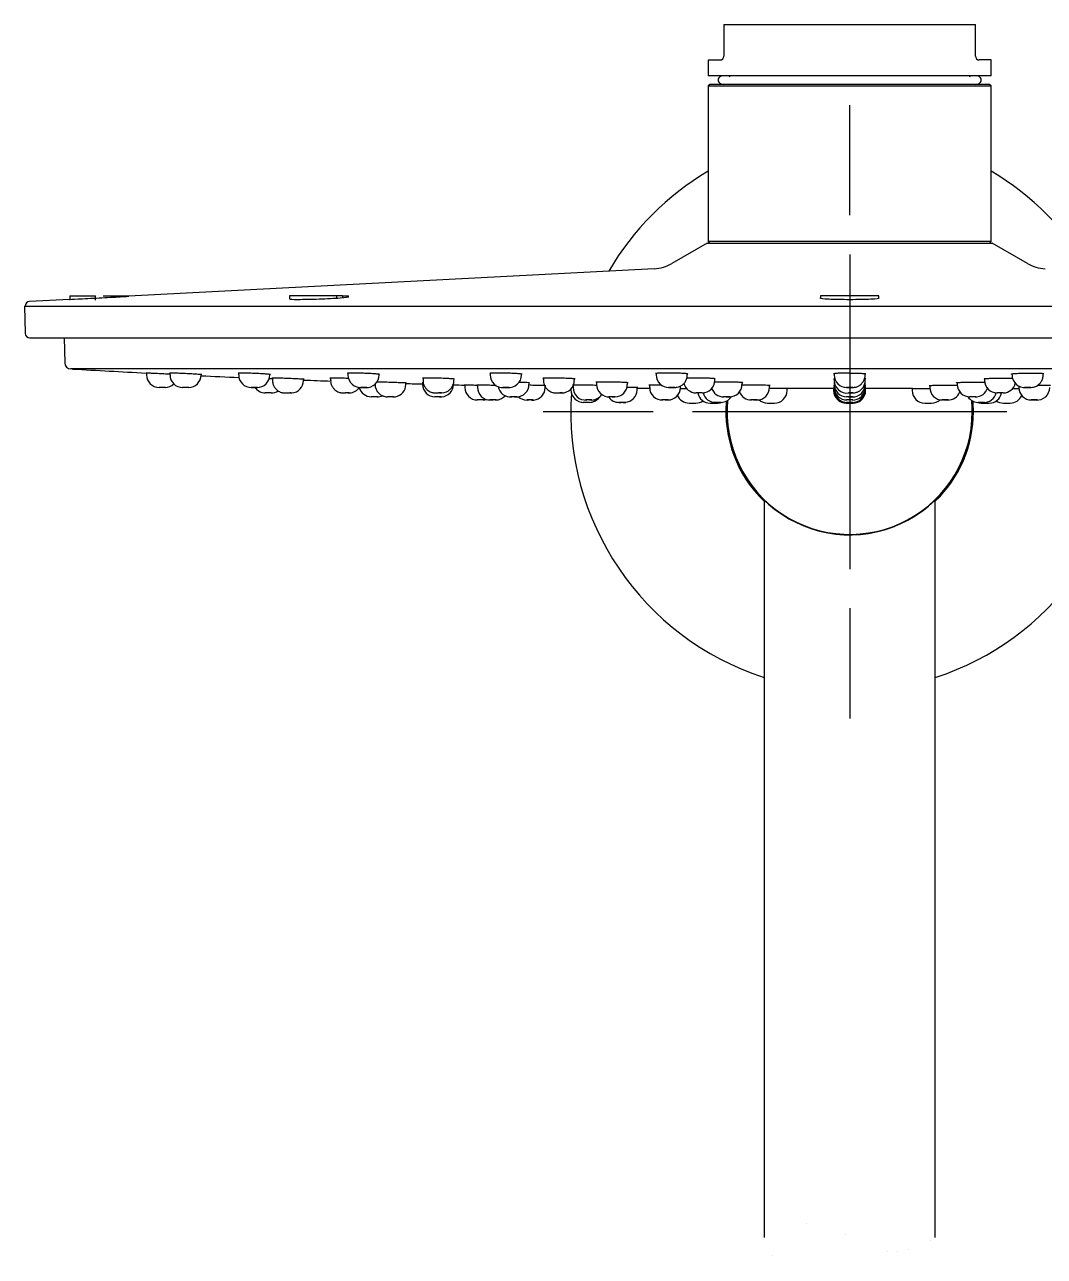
# Model space of a CAD drawing. Header units: millimetres. Extents: x -60 to 7633, y -2614 to 2146.
# Drawn here: x 6707.5 to 6837.3, y 1842.2 to 1998.8 of the extents above; entities that cross this region are included whole.
import ezdxf
from ezdxf.lldxf.tags import DXFTag

# ---------------------------------------------------------------- set-up
doc = ezdxf.new("R2010")
doc.units = ezdxf.units.MM
doc.layers.get('0').update_dxf_attribs({"color": 250})
tags = doc.linetypes.add('CENTER2', pattern=[28.575, 19.05, -3.175, 3.175, -3.175]).pattern_tags.tags
tags[10:11] = [DXFTag(74, 4), DXFTag(75, 0), DXFTag(340, '0'), DXFTag(46, 0.0), DXFTag(50, 0.0), DXFTag(44, 0.0), DXFTag(45, 0.0)]
tags[8:9] = [DXFTag(74, 4), DXFTag(75, 0), DXFTag(340, '0'), DXFTag(46, 0.0), DXFTag(50, 0.0), DXFTag(44, 0.0), DXFTag(45, 0.0)]
tags[6:7] = [DXFTag(74, 4), DXFTag(75, 0), DXFTag(340, '0'), DXFTag(46, 0.0), DXFTag(50, 0.0), DXFTag(44, 0.0), DXFTag(45, 0.0)]
tags[4:5] = [DXFTag(74, 4), DXFTag(75, 0), DXFTag(340, '0'), DXFTag(46, 0.0), DXFTag(50, 0.0), DXFTag(44, 0.0), DXFTag(45, 0.0)]

msp = doc.modelspace()

# ---------------------------------------------------------------- linework, layer by layer
at = {"linetype": 'Continuous'}
for p, q in [((6796.48, 1998.84), (6828.48, 1998.84)), ((6796.48, 1998.84), (6796.48, 1994.84)), ((6828.48, 1994.84), (6828.48, 1998.84)), ((6794.48, 1994.34), (6795.98, 1994.34)), ((6794.48, 1994.34), (6794.48, 1992.34)), ((6830.48, 1994.34), (6828.98, 1994.34)), ((6830.48, 1992.34), (6830.48, 1994.34)), ((6830.48, 1992.34), (6794.48, 1992.34)), ((6794.68, 1991.24), (6794.48, 1991.04)), ((6794.48, 1991.04), (6830.48, 1991.04)), ((6794.48, 1991.04), (6794.48, 1971.24)), ((6830.28, 1991.24), (6794.68, 1991.24)), ((6830.48, 1991.04), (6830.28, 1991.24)), ((6830.48, 1971.24), (6830.48, 1991.04)), ((6830.48, 1971.24), (6794.48, 1971.24)), ((6794.48, 1971.24), (6794.68, 1971.04)), ((6830.28, 1971.04), (6830.48, 1971.24)), ((6794.33, 1971.04), (6789.85, 1968.45)), ((6794.33, 1971.04), (6830.63, 1971.04)), ((6835.11, 1968.45), (6830.63, 1971.04)), ((6787.61, 1967.79), (6720.73, 1964.28)), ((6713.2, 1963.89), (6708.1, 1963.62)), ((6713.23, 1964.33), (6716.48, 1964.33)), ((6713.23, 1964.33), (6713.23, 1963.89)), ((6716.48, 1963.78), (6716.48, 1964.33)), ((6717.48, 1964.33), (6720.73, 1964.33)), ((6720.73, 1964.28), (6720.73, 1964.33)), ((6747.22, 1964.33), (6741.2, 1964.33)), ((6741.2, 1964.33), (6741.2, 1963.94)), ((6747.93, 1964.33), (6747.22, 1964.33)), ((6747.22, 1964.06), (6747.22, 1964.33)), ((6747.93, 1964.33), (6748.7, 1964.33)), ((6747.93, 1964.33), (6747.93, 1964.11)), ((6748.7, 1964.21), (6748.7, 1964.33)), ((6816.19, 1964.33), (6808.76, 1964.33)), ((6808.76, 1964.33), (6808.76, 1964.07)), ((6816.19, 1964.07), (6816.19, 1964.33)), ((6707.48, 1963.02), (6917.48, 1963.02)), ((6707.48, 1963.02), (6707.54, 1959.58)), ((6708.14, 1958.99), (6916.82, 1958.99)), ((6712.51, 1958.99), (6712.59, 1955.82)), ((6713.57, 1955.03), (6713.34, 1955.04)), ((6911.61, 1955.04), (6713.34, 1955.04)), ((6722.99, 1954.51), (6722.99, 1954.27)), ((6725.97, 1954.51), (6725.97, 1954.27)), ((6734.71, 1954.51), (6734.71, 1954.27)), ((6738.69, 1954.27), (6738.69, 1954.34)), ((6739.02, 1953.88), (6739.03, 1953.57)), ((6746.42, 1953.88), (6746.42, 1953.57)), ((6748.61, 1954.5), (6748.62, 1954.27)), ((6752.59, 1954.27), (6752.59, 1954.35)), ((6758.18, 1953.87), (6758.18, 1953.57)), ((6766.74, 1954.45), (6766.74, 1954.27)), ((6770.72, 1954.27), (6770.72, 1954.38)), ((6773.5, 1953.86), (6773.5, 1953.57)), ((6787.84, 1954.45), (6787.84, 1954.27)), ((6791.82, 1954.27), (6791.82, 1954.39)), ((6810.49, 1954.43), (6810.49, 1954.27)), ((6814.47, 1954.27), (6814.47, 1954.43)), ((6833.13, 1954.4), (6833.13, 1954.27)), ((6837.11, 1954.27), (6837.11, 1954.43)), ((6725.39, 1952.69), (6724.58, 1952.69)), ((6728.37, 1952.69), (6727.56, 1952.69)), ((6742.97, 1953.57), (6742.97, 1953.73)), ((6742.97, 1953.57), (6742.97, 1953.57)), ((6746.42, 1953.57), (6746.42, 1953.57)), ((6756.01, 1953.07), (6756.01, 1953.25)), ((6756.01, 1953.07), (6756.01, 1953.07)), ((6758.11, 1953.37), (6758.11, 1953.07)), ((6758.11, 1953.07), (6758.11, 1953.07)), ((6762.05, 1953.07), (6762.05, 1953.12)), ((6762.12, 1953.57), (6762.13, 1953.75)), ((6763.51, 1952.98), (6763.51, 1952.67)), ((6765.11, 1952.98), (6765.11, 1952.67)), ((6771.67, 1953.07), (6771.67, 1953.27)), ((6773.74, 1952.67), (6773.74, 1952.76)), ((6777.01, 1952.5), (6777.01, 1952.37)), ((6777.28, 1952.88), (6777.28, 1952.67)), ((6777.45, 1953.57), (6777.45, 1953.77)), ((6780.26, 1953.35), (6780.26, 1953.07)), ((6784.2, 1953.07), (6784.2, 1953.29)), ((6785.43, 1952.37), (6785.43, 1952.66)), ((6787.01, 1952.97), (6787.01, 1952.67)), ((6790.94, 1952.67), (6790.94, 1952.87)), ((6795.3, 1953.57), (6795.3, 1953.78)), ((6798.79, 1953.07), (6798.79, 1953.29)), ((6802.28, 1952.67), (6802.28, 1952.93)), ((6804.51, 1952.27), (6804.51, 1952.55)), ((6810.41, 1952.54), (6804.51, 1952.54)), ((6810.44, 1952.64), (6810.44, 1952.27)), ((6810.5, 1953.81), (6810.5, 1953.57)), ((6810.51, 1953.32), (6810.51, 1953.07)), ((6810.51, 1952.94), (6810.51, 1952.67)), ((6810.51, 1952.67), (6810.51, 1952.37)), ((6814.44, 1952.67), (6814.44, 1952.94)), ((6814.44, 1952.37), (6814.44, 1952.67)), ((6814.45, 1953.57), (6814.45, 1953.81)), ((6814.45, 1953.07), (6814.45, 1953.32)), ((6820.47, 1952.54), (6814.49, 1952.54)), ((6814.51, 1952.27), (6814.51, 1952.56)), ((6820.44, 1952.55), (6820.44, 1952.27)), ((6822.67, 1952.93), (6822.68, 1952.67)), ((6826.16, 1953.3), (6826.17, 1953.07)), ((6829.65, 1953.79), (6829.66, 1953.57)), ((6834.01, 1952.87), (6834.01, 1952.67)), ((6738.87, 1951.99), (6738.08, 1951.99)), ((6741.39, 1951.99), (6741.21, 1951.99)), ((6748.79, 1951.99), (6748.32, 1951.99)), ((6752.38, 1951.49), (6751.58, 1951.49)), ((6754.44, 1951.49), (6753.64, 1951.49)), ((6760.49, 1951.49), (6759.68, 1951.49)), ((6760.55, 1951.99), (6760.17, 1951.99)), ((6760.27, 1951.99), (6760.53, 1951.99)), ((6765.88, 1951.09), (6765.08, 1951.09)), ((6767.48, 1951.09), (6766.68, 1951.09)), ((6770.1, 1951.49), (6769.3, 1951.49)), ((6772.18, 1951.09), (6771.38, 1951.09)), ((6775.5, 1951.99), (6775.85, 1951.99)), ((6775.87, 1951.99), (6775.61, 1951.99)), ((6779.38, 1950.79), (6778.58, 1950.79)), ((6779.65, 1951.09), (6778.84, 1951.09)), ((6782.63, 1951.49), (6781.83, 1951.49)), ((6783.87, 1950.79), (6783.07, 1950.79)), ((6789.38, 1951.09), (6788.58, 1951.09)), ((6789.01, 1951.09), (6789.35, 1951.09)), ((6793.72, 1951.99), (6792.93, 1951.99)), ((6796.13, 1950.79), (6795.33, 1950.79)), ((6797.22, 1951.49), (6796.42, 1951.49)), ((6796.75, 1951.49), (6797.19, 1951.49)), ((6800.71, 1951.09), (6799.91, 1951.09)), ((6800.25, 1951.09), (6800.68, 1951.09)), ((6812.88, 1951.49), (6812.08, 1951.49)), ((6812.88, 1951.09), (6812.08, 1951.09)), ((6812.88, 1950.79), (6812.08, 1950.79)), ((6812.31, 1951.99), (6812.82, 1951.99)), ((6812.87, 1951.99), (6812.32, 1951.99)), ((6812.32, 1951.49), (6812.83, 1951.49)), ((6825.04, 1951.09), (6824.24, 1951.09)), ((6824.41, 1951.09), (6824.95, 1951.09)), ((6828.53, 1951.49), (6827.73, 1951.49)), ((6829.63, 1950.79), (6828.83, 1950.79)), ((6832.02, 1951.99), (6831.24, 1951.99)), ((6836.38, 1951.09), (6835.57, 1951.09)), ((6835.68, 1951.09), (6836.23, 1951.09)), ((6792.04, 1950.69), (6792.91, 1950.69)), ((6794.72, 1950.69), (6795.59, 1950.69)), ((6802.04, 1950.69), (6802.91, 1950.69)), ((6812.04, 1950.69), (6812.91, 1950.69)), ((6822.04, 1950.69), (6822.91, 1950.69)), ((6829.37, 1950.69), (6830.23, 1950.69)), ((6832.04, 1950.69), (6832.91, 1950.69)), ((6801.58, 1938.36), (6801.58, 1844.56)), ((6823.38, 1844.56), (6823.38, 1938.36))]:
    msp.add_line(p, q, dxfattribs=at)
at = {"linetype": 'CENTER2'}
for p, q in [((6812.48, 1974.59), (6812.48, 1988.59)), ((6812.48, 1969.59), (6812.48, 1929.59)), ((6787.48, 1949.59), (6773.48, 1949.59)), ((6832.48, 1949.59), (6792.48, 1949.59)), ((6812.48, 1924.59), (6812.48, 1910.59))]:
    msp.add_line(p, q, dxfattribs=at)
at = {"linetype": 'Continuous', "const_width": 0.0005}
for points in [[(6801.58, 1844.56, -0.333333), (6812.48, 1844.56, 0.333333), (6823.38, 1844.56, 0.333333)], [(6801.58, 1841.56, -0.333333), (6812.48, 1841.56, 0.333333), (6823.38, 1841.56, 0.333333)]]:
    msp.add_lwpolyline(points, format="xyb", dxfattribs=at)
at = {"linetype": 'Continuous'}
for centre, radius, start, end in [((6795.98, 1994.84), 0.5, 270, 0), ((6828.98, 1994.84), 0.5, 180, 270), ((6797.03, 1992.14), 0.2, 0, 90), ((6827.93, 1992.14), 0.2, 90, 180), ((6812.48, 1949.59), 35.5, 120.467, 149.7272), ((6812.48, 1949.59), 35.5, 30.2728, 59.533), ((6787.35, 1972.78), 5, 273, 300), ((6837.61, 1972.78), 5, 240, 267), ((6708.13, 1963.02), 0.6, 93, 180), ((6708.14, 1959.59), 0.6, 181, 270), ((6713.39, 1955.84), 0.8, 181.5, 266.6891), ((6799.98, 3452.54), 1500, 266.69768, 267.05561), ((6724.59, 1954.29), 1.6, 180.6141, 269.9916), ((6727.56, 1954.27), 1.58, 179.7965, 270.9225), ((6728.36, 1954.26), 1.57, 269.3971, 0.507), ((6799.98, 3452.54), 1500, 267.3233, 267.50757), ((6736.31, 1954.27), 1.59, 179.9487, 270.1445), ((6737.1, 1954.27), 1.58, 268.5167, 0.2392), ((6750.21, 1954.26), 1.58, 179.4619, 277.0034), ((6751, 1954.27), 1.59, 266.6945, 359.9583), ((6768.33, 1954.27), 1.59, 179.9007, 274.2353), ((6769.12, 1954.26), 1.58, 264.0317, 0.2953), ((6789.43, 1954.26), 1.57, 179.3811, 272.3585), ((6812.09, 1954.28), 1.59, 180.4125, 270.6004), ((6834.73, 1954.26), 1.58, 179.4046, 275.5061), ((6725.37, 1954.29), 1.6, 269.9268, 313.4854), ((6738.1, 1953.59), 1.6, 214.218, 270.026), ((6741.38, 1953.57), 1.58, 273.6918, 359.9975), ((6799.98, 3452.54), 1500, 267.82205, 267.95446), ((6748.77, 1953.58), 1.59, 272.2666, 326.9641), ((6751.61, 1953.09), 1.6, 194.5256, 270), ((6753.67, 1953.09), 1.6, 180.4435, 269.9988), ((6754.42, 1953.06), 1.57, 277.7996, 0.3424), ((6799.98, 3452.54), 1500, 268.32056, 268.40045), ((6759.71, 1953.07), 1.58, 179.8805, 269.607), ((6760.53, 1953.58), 1.59, 270.1729, 359.7121), ((6760.46, 1953.07), 1.58, 273.6552, 0.2134), ((6799.98, 3452.54), 1500, 268.54998, 268.60375), ((6765.11, 1952.69), 1.6, 180.3634, 269.9969), ((6766.7, 1952.66), 1.57, 179.4433, 270.7482), ((6769.32, 1953.06), 1.58, 189.5265, 275.235), ((6770.08, 1953.06), 1.58, 270.0785, 0.3027), ((6772.15, 1952.66), 1.58, 274.6615, 0.3685), ((6775.86, 1953.56), 1.57, 269.6435, 0.6362), ((6778.61, 1952.39), 1.6, 180.3634, 269.9965), ((6831.57, 5709.01), 3756.7, 269.17013, 269.17205), ((6778.87, 1952.65), 1.57, 179.3013, 275.2888), ((6781.85, 1953.06), 1.57, 179.4197, 272.928), ((6782.61, 1953.06), 1.57, 269.8924, 0.5808), ((6783.83, 1952.38), 1.59, 273.1666, 359.6629), ((6799.98, 3452.54), 1500, 269.44506, 269.50498), ((6788.6, 1952.66), 1.57, 179.3611, 272.9589), ((6789.35, 1952.68), 1.59, 270.3553, 359.712), ((6804.31, 4319.98), 2367.45, 269.67566, 269.69581), ((6792.95, 1953.59), 1.6, 192.9159, 269.2104), ((6793.7, 1953.59), 1.6, 270.7524, 359.5), ((6796.45, 1953.08), 1.6, 195.223, 270.8451), ((6797.2, 1953.06), 1.57, 269.7156, 0.471), ((6800.69, 1952.66), 1.57, 269.6939, 0.5332), ((6812.11, 1953.57), 1.6, 180.0316, 277.6647), ((6812.1, 1953.06), 1.57, 179.43, 270.3913), ((6812.11, 1952.68), 1.59, 180.0984, 270.1001), ((6812.11, 1952.37), 1.58, 179.9216, 270.2583), ((6812.86, 1952.65), 1.57, 268.8105, 0.659), ((6812.85, 1952.35), 1.57, 268.8341, 0.6832), ((6812.86, 1953.06), 1.58, 268.8605, 0.3721), ((6824.26, 1952.66), 1.57, 179.4628, 270.5914), ((6827.76, 1953.07), 1.58, 179.7867, 270.3183), ((6828.51, 1953.08), 1.59, 267.7462, 345.0669), ((6831.26, 1953.59), 1.6, 180.5, 269.2476), ((6832, 1953.59), 1.6, 270.7895, 347.3259), ((6820.51, 4344.9), 2392.37, 270.30401, 270.32369), ((6835.61, 1952.68), 1.59, 180.173, 269.9385), ((6836.34, 1952.68), 1.6, 265.9664, 359.5655), ((6738.85, 1953.59), 1.6, 269.9867, 303.2673), ((6741.33, 1953.61), 1.62, 267.9713, 275.308), ((6748.77, 1953.56), 1.58, 263.831, 279.4528), ((6752.35, 1953.09), 1.6, 269.9662, 294.4576), ((6753.67, 1953.09), 1.6, 245.5586, 269.9988), ((6754.42, 1953.07), 1.58, 266.9029, 278.8224), ((6760.38, 1954.42), 2.94, 268.2682, 273.5292), ((6765.84, 1952.69), 1.6, 269.981, 285.0163), ((6767.41, 1952.91), 1.82, 268.3338, 275.7), ((6767.46, 1952.66), 1.57, 267.3437, 281.6781), ((6767.45, 1952.68), 1.59, 275.0514, 319.12), ((6769.93, 2018.06), 66.57, 269.9079, 270.1315), ((6771.39, 1952.65), 1.57, 227.093, 270.9544), ((6772.06, 1954.18), 3.1, 268.4328, 273.9306), ((6812.48, 1949.59), 35.5, 176.0874, 252.1189), ((6779.34, 1952.39), 1.6, 269.9923, 322.908), ((6779.46, 2056.26), 105.17, 269.945, 270.0844), ((6779.61, 1952.68), 1.6, 270.4056, 325.872), ((6783.09, 1952.36), 1.57, 216.2707, 270.7315), ((6782.39, 2091.73), 140.24, 269.9456, 270.089), ((6783.76, 1953.38), 2.59, 268.0898, 273.6549), ((6783.84, 1952.35), 1.57, 265.1043, 275.8782), ((6792.04, 1952.29), 1.6, 201.9678, 270), ((6792.91, 1952.29), 1.6, 270, 304.5651), ((6794.72, 1952.29), 1.6, 190.8069, 270), ((6795.35, 1952.36), 1.57, 192.787, 272.9653), ((6795.59, 1952.29), 1.6, 270, 288.8075), ((6796.09, 1952.37), 1.58, 270.4381, 327.0454), ((6812.48, 1949.59), 15.75, 174.8715, 226.2063), ((6812.48, 1949.59), 15.65, 174.6868, 0), ((6812.48, 1949.59), 15.6, 174.6427, 0), ((6799.94, 1952.67), 1.58, 199.9803, 271.1166), ((6802.04, 1952.29), 1.6, 227.1878, 270), ((6802.91, 1952.29), 1.6, 270, 359.5), ((6812.04, 1952.29), 1.6, 180.5, 270), ((6812.91, 1952.29), 1.6, 270, 359.5), ((6822.04, 1952.29), 1.6, 180.5, 270), ((6822.91, 1952.29), 1.6, 270, 312.2926), ((6825.02, 1952.65), 1.57, 267.4355, 340.2802), ((6828.86, 1952.36), 1.58, 212.9582, 274.9638), ((6812.48, 1949.59), 15.6, 0, 5.4924), ((6812.48, 1949.59), 15.65, 0, 5.3004), ((6812.48, 1949.59), 15.75, 0, 5.1612), ((6829.37, 1952.29), 1.6, 249.9582, 270), ((6829.59, 1952.37), 1.59, 265.9351, 346.8075), ((6830.23, 1952.29), 1.6, 270, 349.1931), ((6832.04, 1952.29), 1.6, 235.4349, 270), ((6832.91, 1952.29), 1.6, 270, 337.3964), ((6812.48, 1949.59), 15.75, 313.7937, 0), ((6812.48, 1949.59), 35.5, 287.8811, 0)]:
    msp.add_arc(centre, radius, start, end, dxfattribs=at)
for centre, major_axis, ratio, start_param, end_param in [((6796.48, 1991.79), (0.75, 0), 0.733333, 1.570796, 4.712389), ((6828.48, 1991.79), (-0.75, 0), 0.733333, 1.570796, 4.712389), ((6812.48, 1952.69), (-0.4, 0), 0.000177, 0.211391, 6.283185)]:
    msp.add_ellipse(centre, major_axis=major_axis, ratio=ratio, start_param=start_param, end_param=end_param, dxfattribs=at)
for centre, major_axis, ratio in [((6736.71, 1952.69), (0.405, 0), 0.000087), ((6750.61, 1952.69), (0.403, 0), 0.000123), ((6768.73, 1952.69), (0.402, 0), 0.000152), ((6789.83, 1952.69), (0.401, 0), 0.000171), ((6835.12, 1952.69), (-0.401, 0), 0.000171)]:
    msp.add_ellipse(centre, major_axis=major_axis, ratio=ratio, dxfattribs=at)
for points, knots in [([(6713.2, 1963.89), (6713.2, 1963.89), (6713.61, 1963.91), (6714.98, 1963.98), (6715.96, 1964.03), (6717.93, 1964.13), (6718.91, 1964.18), (6720.33, 1964.26), (6720.74, 1964.28), (6720.75, 1964.28), (6720.75, 1964.28), (6720.75, 1964.28)], [0.3761485, 0.3761485, 0.3761485, 0.3761485, 0.5, 0.5, 0.625, 0.625, 0.75, 0.75, 0.875, 0.875, 0.8762015, 0.8762015, 0.8762015, 0.8762015]), ([(6741.18, 1963.94), (6741.18, 1963.91), (6741.58, 1963.89), (6742.98, 1963.89), (6743.96, 1963.91), (6745.93, 1963.98), (6746.91, 1964.03), (6748.32, 1964.13), (6748.72, 1964.19), (6748.72, 1964.22), (6748.72, 1964.22), (6748.72, 1964.22)], [0.3751589, 0.3751589, 0.3751589, 0.3751589, 0.5, 0.5, 0.625, 0.625, 0.75, 0.75, 0.875, 0.875, 0.8750442, 0.8750442, 0.8750442, 0.8750442]), ([(6808.7, 1964.08), (6808.7, 1964.08), (6808.7, 1964.08), (6808.71, 1964.03), (6809.12, 1963.98), (6810.53, 1963.91), (6811.51, 1963.89), (6813.48, 1963.89), (6814.46, 1963.91), (6815.85, 1963.98), (6816.25, 1964.03), (6816.25, 1964.08)], [0.3740603, 0.3740603, 0.3740603, 0.3740603, 0.375, 0.375, 0.5, 0.5, 0.625, 0.625, 0.75, 0.75, 0.8739112, 0.8739112, 0.8739112, 0.8739112]), ([(6726, 1954.36), (6725.93, 1954.37), (6725.62, 1954.38), (6725.26, 1954.4), (6724.72, 1954.43), (6724.17, 1954.45), (6723.49, 1954.49), (6723.02, 1954.51), (6722.96, 1954.52), (6722.93, 1954.52)], [0.3343753, 0.3343753, 0.3343753, 0.3343753, 0.3725067, 0.4972015, 0.5006265, 0.6256386, 0.7505488, 0.8787009, 1, 1, 1, 1]), ([(6727.96, 1954.44), (6727.82, 1954.45), (6727.55, 1954.46), (6727.04, 1954.48), (6726.48, 1954.51), (6726.02, 1954.52), (6725.91, 1954.52), (6725.91, 1954.51)], [0, 0, 0, 0, 0.0662915, 0.1242824, 0.2480084, 0.3754491, 0.4999827, 0.4999827, 0.4999827, 0.4999827]), ([(6730.01, 1954.32), (6730.01, 1954.32), (6729.91, 1954.33), (6729.46, 1954.36), (6728.88, 1954.39), (6728.36, 1954.42), (6728.09, 1954.43), (6727.96, 1954.44)], [0.4998818, 0.4998818, 0.4998818, 0.4998818, 0.6174813, 0.7480186, 0.8734937, 0.9367468, 1, 1, 1, 1]), ([(6736.7, 1954.47), (6736.56, 1954.47), (6736.28, 1954.48), (6735.88, 1954.5), (6735.54, 1954.51), (6735.14, 1954.52), (6734.76, 1954.52), (6734.6, 1954.51), (6734.7, 1954.49), (6734.79, 1954.48)], [0, 0, 0, 0, 0.0669137, 0.1306549, 0.1912253, 0.2486271, 0.3739055, 0.501438, 0.6173679, 0.6173679, 0.6173679, 0.6173679]), ([(6738.75, 1954.33), (6738.75, 1954.33), (6738.64, 1954.35), (6738.19, 1954.39), (6737.61, 1954.42), (6737.09, 1954.45), (6736.82, 1954.46), (6736.7, 1954.47)], [0.5000831, 0.5000831, 0.5000831, 0.5000831, 0.6234899, 0.7481602, 0.8736292, 0.9430727, 1, 1, 1, 1]), ([(6741, 1953.82), (6740.85, 1953.83), (6740.56, 1953.84), (6740.16, 1953.85), (6739.83, 1953.86), (6739.43, 1953.88), (6739.05, 1953.89), (6738.95, 1953.88), (6738.95, 1953.88)], [0, 0, 0, 0, 0.0702196, 0.1350426, 0.1944655, 0.2484857, 0.3759067, 0.5003065, 0.5003065, 0.5003065, 0.5003065]), ([(6748.39, 1953.84), (6748.25, 1953.85), (6747.97, 1953.86), (6747.58, 1953.87), (6747.23, 1953.88), (6746.83, 1953.88), (6746.45, 1953.89), (6746.34, 1953.88), (6746.34, 1953.87)], [0, 0, 0, 0, 0.0669664, 0.1307497, 0.1913506, 0.24877, 0.3741193, 0.5001825, 0.5001825, 0.5001825, 0.5001825]), ([(6750.6, 1954.49), (6750.47, 1954.49), (6750.19, 1954.5), (6749.8, 1954.51), (6749.46, 1954.52), (6749.05, 1954.52), (6748.66, 1954.51), (6748.51, 1954.49), (6748.59, 1954.47), (6748.65, 1954.46)], [0, 0, 0, 0, 0.0647326, 0.1277473, 0.1890481, 0.2486396, 0.3715924, 0.5016178, 0.5979303, 0.5979303, 0.5979303, 0.5979303]), ([(6752.65, 1954.34), (6752.65, 1954.35), (6752.55, 1954.37), (6752.1, 1954.41), (6751.52, 1954.45), (6751, 1954.47), (6750.73, 1954.48), (6750.6, 1954.49)], [0.5000421, 0.5000421, 0.5000421, 0.5000421, 0.6233385, 0.7484735, 0.873875, 0.9400899, 1, 1, 1, 1]), ([(6760.15, 1953.86), (6760.01, 1953.86), (6759.74, 1953.87), (6759.35, 1953.88), (6759, 1953.88), (6758.6, 1953.89), (6758.21, 1953.88), (6758.1, 1953.87), (6758.1, 1953.86)], [0, 0, 0, 0, 0.0647899, 0.1278576, 0.1892057, 0.248837, 0.3718507, 0.5001675, 0.5001675, 0.5001675, 0.5001675]), ([(6762.2, 1953.74), (6762.2, 1953.75), (6762.1, 1953.77), (6761.65, 1953.8), (6761.07, 1953.83), (6760.55, 1953.85), (6760.28, 1953.86), (6760.15, 1953.86)], [0.5001002, 0.5001002, 0.5001002, 0.5001002, 0.6231447, 0.7483082, 0.8737811, 0.9400616, 1, 1, 1, 1]), ([(6768.73, 1954.5), (6768.59, 1954.51), (6768.31, 1954.51), (6767.92, 1954.52), (6767.56, 1954.52), (6767.15, 1954.51), (6766.77, 1954.5), (6766.64, 1954.47), (6766.71, 1954.45), (6766.77, 1954.44)], [0, 0, 0, 0, 0.0644351, 0.1283002, 0.191601, 0.2543437, 0.3759734, 0.5115833, 0.5941143, 0.5941143, 0.5941143, 0.5941143]), ([(6770.78, 1954.36), (6770.78, 1954.36), (6770.77, 1954.38), (6770.65, 1954.4), (6770.19, 1954.44), (6769.62, 1954.47), (6769.12, 1954.49), (6768.85, 1954.5), (6768.73, 1954.5)], [0.5001153, 0.5001153, 0.5001153, 0.5001153, 0.5070435, 0.6314219, 0.7551386, 0.8771627, 0.9403225, 1, 1, 1, 1]), ([(6775.48, 1953.87), (6775.34, 1953.88), (6775.06, 1953.88), (6774.67, 1953.88), (6774.31, 1953.88), (6773.9, 1953.88), (6773.52, 1953.87), (6773.37, 1953.84), (6773.49, 1953.82), (6773.59, 1953.81)], [0, 0, 0, 0, 0.0644734, 0.128379, 0.1917209, 0.254503, 0.3761665, 0.5118876, 0.6264919, 0.6264919, 0.6264919, 0.6264919]), ([(6777.53, 1953.76), (6777.53, 1953.76), (6777.52, 1953.77), (6777.4, 1953.79), (6776.93, 1953.82), (6776.24, 1953.85), (6775.72, 1953.87), (6775.48, 1953.87)], [0.5004785, 0.5004785, 0.5004785, 0.5004785, 0.5069978, 0.6313893, 0.7552518, 0.8878448, 1, 1, 1, 1]), ([(6789.83, 1954.51), (6789.7, 1954.52), (6789.43, 1954.52), (6789.04, 1954.52), (6788.68, 1954.51), (6788.27, 1954.5), (6787.88, 1954.48), (6787.78, 1954.45), (6787.78, 1954.44)], [0, 0, 0, 0, 0.0620399, 0.1246357, 0.1877931, 0.2515178, 0.3767814, 0.5005551, 0.5005551, 0.5005551, 0.5005551]), ([(6791.79, 1954.36), (6791.85, 1954.37), (6791.92, 1954.39), (6791.78, 1954.43), (6791.31, 1954.47), (6790.62, 1954.5), (6790.09, 1954.51), (6789.83, 1954.51)], [0.403644, 0.403644, 0.403644, 0.403644, 0.4987524, 0.6240908, 0.7494993, 0.8811537, 1, 1, 1, 1]), ([(6789.97, 1952.69), (6790.01, 1952.69), (6790.08, 1952.69), (6790.18, 1952.69), (6790.21, 1952.69), (6790.23, 1952.69), (6790.23, 1952.69), (6790.25, 1952.69), (6790.29, 1952.69), (6790.39, 1952.69), (6790.58, 1952.72), (6790.85, 1952.81), (6791.18, 1952.99), (6791.48, 1953.27), (6791.71, 1953.65), (6791.82, 1954.01), (6791.81, 1954.21), (6791.8, 1954.27)], [0, 0, 0, 0, 0.040846, 0.090929, 0.141719, 0.150318, 0.154169, 0.157834, 0.167216, 0.192127, 0.261017, 0.365619, 0.486366, 0.639777, 0.782876, 0.939677, 1, 1, 1, 1]), ([(6793.32, 1953.88), (6793.19, 1953.88), (6792.92, 1953.88), (6792.54, 1953.88), (6792.18, 1953.88), (6791.91, 1953.87), (6791.77, 1953.87), (6791.73, 1953.87)], [0, 0, 0, 0, 0.0620898, 0.1247404, 0.1879555, 0.251739, 0.2855116, 0.2855116, 0.2855116, 0.2855116]), ([(6795.3, 1953.76), (6795.35, 1953.76), (6795.41, 1953.78), (6795.27, 1953.81), (6794.81, 1953.84), (6794.12, 1953.87), (6793.58, 1953.88), (6793.32, 1953.88)], [0.4175054, 0.4175054, 0.4175054, 0.4175054, 0.4984692, 0.6238442, 0.7493113, 0.8810904, 1, 1, 1, 1]), ([(6812.48, 1954.52), (6812.35, 1954.52), (6812.09, 1954.52), (6811.7, 1954.51), (6811.34, 1954.5), (6810.91, 1954.48), (6810.53, 1954.45), (6810.43, 1954.43), (6810.43, 1954.41)], [0, 0, 0, 0, 0.0602653, 0.1222828, 0.1860571, 0.2515925, 0.3769157, 0.5006543, 0.5006543, 0.5006543, 0.5006543]), ([(6812.48, 1954.52), (6812.61, 1954.52), (6812.88, 1954.52), (6813.27, 1954.51), (6813.63, 1954.5), (6813.94, 1954.49), (6814.2, 1954.47), (6814.39, 1954.45), (6814.5, 1954.43), (6814.53, 1954.42), (6814.53, 1954.41)], [0, 0, 0, 0, 0.0626735, 0.1253414, 0.1880159, 0.2506873, 0.313402, 0.3761668, 0.4390303, 0.5000585, 0.5000585, 0.5000585, 0.5000585]), ([(6812.52, 1952.69), (6812.56, 1952.69), (6812.64, 1952.69), (6812.76, 1952.69), (6812.83, 1952.69), (6812.86, 1952.69), (6812.87, 1952.69), (6812.87, 1952.69), (6812.88, 1952.69), (6812.89, 1952.69), (6812.93, 1952.69), (6813.03, 1952.69), (6813.25, 1952.72), (6813.57, 1952.83), (6813.91, 1953.05), (6814.21, 1953.38), (6814.4, 1953.79), (6814.48, 1954.11), (6814.46, 1954.26), (6814.46, 1954.27)], [0, 0, 0, 0, 0.039433, 0.08767, 0.136011, 0.160709, 0.17453, 0.17979, 0.182893, 0.185966, 0.193938, 0.2162, 0.289908, 0.415733, 0.538804, 0.694982, 0.838683, 0.991862, 1, 1, 1, 1]), ([(6829.69, 1953.75), (6829.66, 1953.76), (6829.6, 1953.76), (6829.57, 1953.78), (6829.6, 1953.79), (6829.72, 1953.81), (6829.91, 1953.83), (6830.17, 1953.84), (6830.48, 1953.86), (6830.84, 1953.87), (6831.22, 1953.88), (6831.49, 1953.88), (6831.63, 1953.88)], [0.3956913, 0.3956913, 0.3956913, 0.3956913, 0.4356655, 0.497855, 0.5604686, 0.623379, 0.6862195, 0.7489966, 0.8117392, 0.874493, 0.9372497, 1, 1, 1, 1]), ([(6831.63, 1953.88), (6831.76, 1953.88), (6832.03, 1953.88), (6832.42, 1953.88), (6832.78, 1953.88), (6833.05, 1953.87), (6833.18, 1953.87), (6833.23, 1953.87)], [0, 0, 0, 0, 0.0627173, 0.1254348, 0.1881335, 0.2508309, 0.2853625, 0.2853625, 0.2853625, 0.2853625]), ([(6833.07, 1954.39), (6833.07, 1954.39), (6833.1, 1954.41), (6833.21, 1954.43), (6833.4, 1954.45), (6833.66, 1954.47), (6833.97, 1954.48), (6834.33, 1954.5), (6834.72, 1954.51), (6834.99, 1954.51), (6835.12, 1954.51)], [0.4998393, 0.4998393, 0.4998393, 0.4998393, 0.5607434, 0.6236159, 0.6864276, 0.7491778, 0.8118853, 0.8745909, 0.9372955, 1, 1, 1, 1]), ([(6835.06, 1952.69), (6835.11, 1952.69), (6835.19, 1952.69), (6835.33, 1952.69), (6835.44, 1952.69), (6835.5, 1952.69), (6835.51, 1952.69), (6835.52, 1952.69), (6835.53, 1952.69), (6835.55, 1952.69), (6835.67, 1952.69), (6835.86, 1952.72), (6836.13, 1952.8), (6836.44, 1952.96), (6836.75, 1953.24), (6836.99, 1953.64), (6837.11, 1954), (6837.1, 1954.2), (6837.1, 1954.27)], [0, 0, 0, 0, 0.038114, 0.084734, 0.131342, 0.178079, 0.202375, 0.20848, 0.210688, 0.214125, 0.230219, 0.323511, 0.400643, 0.492999, 0.658463, 0.792428, 0.938622, 1, 1, 1, 1]), ([(6835.12, 1954.51), (6835.26, 1954.52), (6835.53, 1954.52), (6835.92, 1954.52), (6836.27, 1954.51), (6836.59, 1954.5), (6836.84, 1954.49), (6837.03, 1954.48), (6837.15, 1954.46), (6837.17, 1954.45), (6837.17, 1954.44)], [0, 0, 0, 0, 0.0626634, 0.1253213, 0.1879608, 0.25061, 0.3133025, 0.3760295, 0.4388407, 0.4999128, 0.4999128, 0.4999128, 0.4999128]), ([(6739.04, 1953.57), (6739.04, 1953.46), (6739.04, 1953.23), (6739.18, 1952.86), (6739.4, 1952.54), (6739.64, 1952.31), (6739.89, 1952.16), (6740.12, 1952.06), (6740.32, 1952.01), (6740.46, 1951.99), (6740.55, 1951.99), (6740.6, 1951.99), (6740.62, 1951.99), (6740.62, 1951.99), (6740.62, 1951.99), (6740.62, 1951.99), (6740.63, 1951.99), (6740.66, 1951.99), (6740.75, 1951.99), (6740.88, 1951.99), (6741.02, 1951.99), (6741.14, 1951.99), (6741.19, 1951.99), (6741.2, 1951.99)], [0, 0, 0, 0, 0.093081, 0.227213, 0.342938, 0.444855, 0.533903, 0.609651, 0.670818, 0.715778, 0.743669, 0.756311, 0.757996, 0.759104, 0.760411, 0.762721, 0.768911, 0.813357, 0.854291, 0.897172, 0.939925, 0.982702, 1, 1, 1, 1]), ([(6743.01, 1953.72), (6743.03, 1953.72), (6743.07, 1953.72), (6742.95, 1953.73), (6742.5, 1953.76), (6741.92, 1953.78), (6741.4, 1953.8), (6741.13, 1953.82), (6741, 1953.82)], [0.4377744, 0.4377744, 0.4377744, 0.4377744, 0.4994416, 0.6176331, 0.7479723, 0.8734483, 0.936724, 1, 1, 1, 1]), ([(6746.43, 1953.57), (6746.43, 1953.52), (6746.41, 1953.32), (6746.52, 1952.98), (6746.72, 1952.63), (6746.96, 1952.37), (6747.21, 1952.2), (6747.45, 1952.09), (6747.65, 1952.03), (6747.81, 1952), (6747.92, 1951.99), (6747.98, 1951.99), (6748.01, 1951.99), (6748.01, 1951.99), (6748.01, 1951.99), (6748.02, 1951.99), (6748.02, 1951.99), (6748.04, 1951.99), (6748.12, 1951.99), (6748.22, 1951.99), (6748.28, 1951.99), (6748.31, 1951.99)], [0, 0, 0, 0, 0.05156, 0.207112, 0.339912, 0.456579, 0.558973, 0.646994, 0.719473, 0.774654, 0.811133, 0.829733, 0.833008, 0.8348, 0.836509, 0.839224, 0.845555, 0.88001, 0.925751, 0.973424, 1, 1, 1, 1]), ([(6754.04, 1953.32), (6753.89, 1953.33), (6753.6, 1953.34), (6753.2, 1953.35), (6752.87, 1953.36), (6752.55, 1953.36), (6752.37, 1953.37), (6752.28, 1953.37)], [0, 0, 0, 0, 0.0703, 0.1351614, 0.1945801, 0.2485528, 0.3280976, 0.3280976, 0.3280976, 0.3280976]), ([(6756.09, 1953.24), (6756.09, 1953.25), (6755.99, 1953.25), (6755.54, 1953.27), (6754.96, 1953.29), (6754.45, 1953.31), (6754.17, 1953.32), (6754.04, 1953.32)], [0.5002322, 0.5002322, 0.5002322, 0.5002322, 0.6174957, 0.7476459, 0.8732451, 0.9366225, 1, 1, 1, 1]), ([(6758.19, 1953.57), (6758.19, 1953.52), (6758.17, 1953.33), (6758.28, 1952.99), (6758.47, 1952.64), (6758.71, 1952.38), (6758.96, 1952.2), (6759.2, 1952.09), (6759.41, 1952.03), (6759.57, 1952), (6759.68, 1951.99), (6759.74, 1951.99), (6759.76, 1951.99), (6759.77, 1951.99), (6759.77, 1951.99), (6759.78, 1951.99), (6759.78, 1951.99), (6759.82, 1951.99), (6759.91, 1951.99), (6760.03, 1951.99), (6760.11, 1951.99), (6760.16, 1951.99)], [0, 0, 0, 0, 0.047559, 0.199052, 0.328311, 0.441843, 0.541504, 0.627217, 0.697861, 0.751734, 0.787453, 0.805752, 0.808984, 0.810807, 0.812606, 0.815516, 0.822517, 0.867995, 0.912163, 0.958266, 1, 1, 1, 1]), ([(6765.11, 1952.94), (6764.88, 1952.95), (6764.48, 1952.96), (6763.94, 1952.97), (6763.52, 1952.98), (6763.46, 1952.98), (6763.43, 1952.98)], [0.5580966, 0.5580966, 0.5580966, 0.5580966, 0.6666399, 0.7502283, 0.8786299, 1, 1, 1, 1]), ([(6767.08, 1952.95), (6766.93, 1952.95), (6766.64, 1952.96), (6766.24, 1952.96), (6765.91, 1952.97), (6765.51, 1952.98), (6765.13, 1952.98), (6765.03, 1952.98), (6765.03, 1952.98)], [0, 0, 0, 0, 0.0704706, 0.1354068, 0.194804, 0.2486583, 0.3762296, 0.5003538, 0.5003538, 0.5003538, 0.5003538]), ([(6767.5, 1952.94), (6767.49, 1952.94), (6767.36, 1952.94), (6767.21, 1952.94), (6767.08, 1952.95)], [0.93413553, 0.93413553, 0.93413553, 0.93413553, 0.93644816, 1, 1, 1, 1]), ([(6771.75, 1953.26), (6771.75, 1953.27), (6771.64, 1953.28), (6771.19, 1953.31), (6770.71, 1953.32), (6770.42, 1953.33), (6770.39, 1953.33)], [0.5001408, 0.5001408, 0.5001408, 0.5001408, 0.6228035, 0.748035, 0.8736296, 0.8897588, 0.8897588, 0.8897588, 0.8897588]), ([(6773.82, 1952.89), (6773.82, 1952.9), (6773.73, 1952.91), (6773.29, 1952.92), (6772.69, 1952.94), (6772.17, 1952.95), (6771.9, 1952.96), (6771.77, 1952.96)], [0.5002207, 0.5002207, 0.5002207, 0.5002207, 0.6125272, 0.7470661, 0.8729759, 0.943117, 1, 1, 1, 1]), ([(6773.52, 1953.57), (6773.52, 1953.43), (6773.53, 1953.17), (6773.7, 1952.79), (6773.92, 1952.49), (6774.17, 1952.28), (6774.42, 1952.13), (6774.64, 1952.05), (6774.82, 1952.01), (6774.96, 1951.99), (6775.04, 1951.99), (6775.08, 1951.99), (6775.09, 1951.99), (6775.1, 1951.99), (6775.1, 1951.99), (6775.1, 1951.99), (6775.11, 1951.99), (6775.15, 1951.99), (6775.25, 1951.99), (6775.37, 1951.99), (6775.5, 1951.99), (6775.56, 1951.99), (6775.59, 1951.99)], [0, 0, 0, 0, 0.123194, 0.257788, 0.374652, 0.477583, 0.567202, 0.642868, 0.703138, 0.746363, 0.772003, 0.780485, 0.782693, 0.78421, 0.786044, 0.789351, 0.798945, 0.844301, 0.886821, 0.931381, 0.975886, 1, 1, 1, 1]), ([(6779.24, 1952.97), (6779.1, 1952.97), (6778.83, 1952.97), (6778.44, 1952.98), (6778.09, 1952.98), (6777.69, 1952.98), (6777.3, 1952.98), (6777.19, 1952.97), (6777.19, 1952.97)], [0, 0, 0, 0, 0.0650504, 0.1283365, 0.1898589, 0.2496182, 0.3728797, 0.5005886, 0.5005886, 0.5005886, 0.5005886]), ([(6780.3, 1952.95), (6780.21, 1952.95), (6780, 1952.95), (6779.64, 1952.96), (6779.37, 1952.97), (6779.24, 1952.97)], [0.8272814, 0.8272814, 0.8272814, 0.8272814, 0.8733629, 0.939963, 1, 1, 1, 1]), ([(6782.23, 1953.36), (6782.09, 1953.37), (6781.81, 1953.37), (6781.42, 1953.37), (6781.06, 1953.37), (6780.65, 1953.37), (6780.28, 1953.36), (6780.18, 1953.35), (6780.18, 1953.34)], [0, 0, 0, 0, 0.064527, 0.1284861, 0.1918797, 0.2547103, 0.3764029, 0.5005059, 0.5005059, 0.5005059, 0.5005059]), ([(6784.28, 1953.27), (6784.28, 1953.27), (6784.27, 1953.28), (6784.16, 1953.3), (6783.68, 1953.33), (6782.99, 1953.35), (6782.47, 1953.36), (6782.23, 1953.36)], [0.5005265, 0.5005265, 0.5005265, 0.5005265, 0.5064314, 0.6307532, 0.7547389, 0.887725, 1, 1, 1, 1]), ([(6785.51, 1952.66), (6785.51, 1952.66), (6785.42, 1952.67), (6784.98, 1952.68), (6784.48, 1952.69), (6784.18, 1952.69), (6784.15, 1952.69)], [0.5002185, 0.5002185, 0.5002185, 0.5002185, 0.612166, 0.7459666, 0.8723193, 0.891987, 0.891987, 0.891987, 0.891987]), ([(6788.53, 1952.98), (6788.41, 1952.98), (6788.16, 1952.98), (6787.81, 1952.98), (6787.4, 1952.98), (6787.03, 1952.97), (6786.93, 1952.96), (6786.93, 1952.96)], [0.0704649, 0.0704649, 0.0704649, 0.0704649, 0.1286547, 0.1921233, 0.2550211, 0.3767198, 0.5005369, 0.5005369, 0.5005369, 0.5005369]), ([(6796.82, 1953.37), (6796.69, 1953.37), (6796.42, 1953.37), (6796.03, 1953.37), (6795.67, 1953.37), (6795.41, 1953.36), (6795.27, 1953.36), (6795.23, 1953.36)], [0, 0, 0, 0, 0.0621511, 0.1248702, 0.1881596, 0.2520218, 0.2822192, 0.2822192, 0.2822192, 0.2822192]), ([(6798.79, 1953.27), (6798.84, 1953.28), (6798.9, 1953.29), (6798.77, 1953.31), (6798.3, 1953.34), (6797.61, 1953.36), (6797.07, 1953.37), (6796.82, 1953.37)], [0.4154542, 0.4154542, 0.4154542, 0.4154542, 0.498053, 0.6234967, 0.7490633, 0.8810267, 1, 1, 1, 1]), ([(6800.31, 1952.98), (6800.18, 1952.98), (6799.91, 1952.98), (6799.52, 1952.98), (6799.16, 1952.98), (6798.91, 1952.98), (6798.78, 1952.97), (6798.75, 1952.97)], [0, 0, 0, 0, 0.0622274, 0.1250362, 0.1884274, 0.2524023, 0.2769477, 0.2769477, 0.2769477, 0.2769477]), ([(6802.29, 1952.91), (6802.33, 1952.91), (6802.4, 1952.92), (6802.26, 1952.94), (6801.8, 1952.96), (6801.11, 1952.97), (6800.57, 1952.98), (6800.31, 1952.98)], [0.4138956, 0.4138956, 0.4138956, 0.4138956, 0.4973658, 0.6229388, 0.7486839, 0.8809667, 1, 1, 1, 1]), ([(6804.53, 1952.55), (6804.53, 1952.55), (6804.53, 1952.55), (6804.44, 1952.55), (6804.04, 1952.56), (6803.46, 1952.56), (6802.95, 1952.56), (6802.63, 1952.57), (6802.48, 1952.57)], [0.499686, 0.499686, 0.499686, 0.499686, 0.4998009, 0.5973437, 0.7493953, 0.8465718, 0.9301195, 1, 1, 1, 1]), ([(6810.43, 1953.8), (6810.43, 1953.8), (6810.43, 1953.79), (6810.46, 1953.78), (6810.53, 1953.77)], [0.5006622, 0.5006622, 0.5006622, 0.5006622, 0.5026014, 0.6025892, 0.6025892, 0.6025892, 0.6025892]), ([(6810.43, 1952.93), (6810.43, 1952.93), (6810.43, 1952.93), (6810.51, 1952.92), (6810.65, 1952.91), (6810.66, 1952.91)], [0.5007463, 0.5007463, 0.5007463, 0.5007463, 0.5037873, 0.6454398, 0.6536611, 0.6536611, 0.6536611, 0.6536611]), ([(6810.43, 1952.68), (6810.43, 1952.68), (6810.43, 1952.68), (6810.46, 1952.68), (6810.51, 1952.68)], [0.50059703, 0.50059703, 0.50059703, 0.50059703, 0.50493837, 0.58910183, 0.58910183, 0.58910183, 0.58910183]), ([(6812.32, 1951.99), (6812.35, 1951.99), (6812.42, 1951.99), (6812.55, 1951.99), (6812.69, 1951.99), (6812.79, 1951.99), (6812.84, 1951.99), (6812.85, 1951.99), (6812.85, 1951.99), (6812.86, 1951.99), (6812.87, 1951.99), (6812.9, 1951.99), (6813.03, 1951.99), (6813.28, 1952.03), (6813.61, 1952.16), (6813.92, 1952.38), (6814.2, 1952.69), (6814.39, 1953.09), (6814.47, 1953.41), (6814.45, 1953.57), (6814.45, 1953.58)], [0, 0, 0, 0, 0.029189, 0.072886, 0.1166, 0.160247, 0.203832, 0.226129, 0.228062, 0.229085, 0.230644, 0.237148, 0.258099, 0.355716, 0.47117, 0.57792, 0.712643, 0.848385, 0.992488, 1, 1, 1, 1]), ([(6814.33, 1952.96), (6814.34, 1952.95), (6814.42, 1952.95), (6814.5, 1952.94), (6814.54, 1952.93), (6814.5, 1952.93), (6814.4, 1952.92), (6814.32, 1952.91), (6814.29, 1952.91)], [0.3582223, 0.3582223, 0.3582223, 0.3582223, 0.3773404, 0.4404316, 0.5031536, 0.5652939, 0.6270152, 0.6538579, 0.6538579, 0.6538579, 0.6538579]), ([(6814.53, 1953.8), (6814.53, 1953.8), (6814.53, 1953.79), (6814.5, 1953.78), (6814.43, 1953.77), (6814.39, 1953.77)], [0.5000683, 0.5000683, 0.5000683, 0.5000683, 0.5020106, 0.5643127, 0.6147882, 0.6147882, 0.6147882, 0.6147882]), ([(6814.44, 1952.56), (6814.47, 1952.56), (6814.51, 1952.56), (6814.53, 1952.56), (6814.53, 1952.56)], [0.40867613, 0.40867613, 0.40867613, 0.40867613, 0.4455706, 0.4999685, 0.4999685, 0.4999685, 0.4999685]), ([(6814.53, 1952.68), (6814.53, 1952.68), (6814.53, 1952.68), (6814.5, 1952.68), (6814.46, 1952.68), (6814.45, 1952.68)], [0.50004606, 0.50004606, 0.50004606, 0.50004606, 0.50440649, 0.56638687, 0.58890959, 0.58890959, 0.58890959, 0.58890959]), ([(6820.43, 1952.55), (6820.43, 1952.55), (6820.45, 1952.55), (6820.55, 1952.55), (6820.74, 1952.56), (6821, 1952.56), (6821.31, 1952.56), (6821.67, 1952.56), (6822.07, 1952.56), (6822.34, 1952.57), (6822.48, 1952.57)], [0.500026, 0.500026, 0.500026, 0.500026, 0.5546959, 0.6185362, 0.682324, 0.7457964, 0.8092743, 0.8728384, 0.9364203, 1, 1, 1, 1]), ([(6822.59, 1952.92), (6822.59, 1952.93), (6822.62, 1952.93), (6822.73, 1952.94), (6822.92, 1952.95), (6823.17, 1952.96), (6823.49, 1952.97), (6823.85, 1952.97), (6824.24, 1952.98), (6824.51, 1952.98), (6824.64, 1952.98)], [0.4998726, 0.4998726, 0.4998726, 0.4998726, 0.5593663, 0.6224626, 0.6854548, 0.748362, 0.8112408, 0.8741598, 0.93709, 1, 1, 1, 1]), ([(6824.64, 1952.98), (6824.78, 1952.98), (6825.05, 1952.98), (6825.44, 1952.98), (6825.79, 1952.98), (6826.04, 1952.98), (6826.16, 1952.97), (6826.19, 1952.97)], [0, 0, 0, 0, 0.062878, 0.1257669, 0.1886381, 0.2514834, 0.2724439, 0.2724439, 0.2724439, 0.2724439]), ([(6826.24, 1953.27), (6826.19, 1953.27), (6826.11, 1953.28), (6826.07, 1953.29), (6826.11, 1953.3), (6826.22, 1953.31), (6826.41, 1953.33), (6826.67, 1953.34), (6826.98, 1953.35), (6827.34, 1953.36), (6827.73, 1953.37), (6828, 1953.37), (6828.14, 1953.37)], [0.3748779, 0.3748779, 0.3748779, 0.3748779, 0.4353295, 0.4974333, 0.5600497, 0.6230274, 0.6859217, 0.7487459, 0.8115408, 0.8743603, 0.9371865, 1, 1, 1, 1]), ([(6828.14, 1953.37), (6828.27, 1953.37), (6828.54, 1953.37), (6828.93, 1953.37), (6829.29, 1953.37), (6829.55, 1953.36), (6829.68, 1953.36), (6829.72, 1953.36)], [0, 0, 0, 0, 0.0627842, 0.125574, 0.188345, 0.2511034, 0.281512, 0.281512, 0.281512, 0.281512]), ([(6836.43, 1952.98), (6836.55, 1952.98), (6836.79, 1952.98), (6837.14, 1952.98), (6837.46, 1952.98), (6837.72, 1952.98), (6837.91, 1952.97), (6838.01, 1952.97), (6838.03, 1952.96), (6838.03, 1952.96)], [0.0703892, 0.0703892, 0.0703892, 0.0703892, 0.1279268, 0.1910877, 0.2541021, 0.3185969, 0.3843336, 0.4494847, 0.5000045, 0.5000045, 0.5000045, 0.5000045]), ([(6748.6, 1951.99), (6748.6, 1951.99), (6748.65, 1951.99), (6748.72, 1951.99), (6748.76, 1951.99), (6748.76, 1951.99), (6748.77, 1951.99), (6748.77, 1951.99), (6748.77, 1951.99), (6748.8, 1951.99), (6748.82, 1951.99), (6748.84, 1951.99)], [0, 0, 0, 0, 0.053839, 0.384728, 0.717273, 0.804162, 0.828739, 0.841585, 0.851664, 0.874331, 1, 1, 1, 1]), ([(6766.71, 1951.09), (6766.71, 1951.09), (6766.72, 1951.09), (6766.75, 1951.09), (6766.84, 1951.09), (6766.96, 1951.09), (6767.04, 1951.09), (6767.09, 1951.09)], [0.8239294, 0.8239294, 0.8239294, 0.8239294, 0.8248107, 0.8708549, 0.9163107, 0.9613484, 1, 1, 1, 1]), ([(6771.41, 1951.09), (6771.41, 1951.09), (6771.41, 1951.09), (6771.42, 1951.09), (6771.48, 1951.09), (6771.58, 1951.09), (6771.65, 1951.09), (6771.68, 1951.09)], [0.8451263, 0.8451263, 0.8451263, 0.8451263, 0.847236, 0.8768406, 0.9212898, 0.9678956, 1, 1, 1, 1]), ([(6783.1, 1950.79), (6783.1, 1950.79), (6783.1, 1950.79), (6783.1, 1950.79), (6783.1, 1950.79), (6783.1, 1950.79), (6783.11, 1950.79), (6783.15, 1950.79), (6783.25, 1950.79), (6783.33, 1950.79), (6783.38, 1950.79), (6783.38, 1950.79)], [0.8400152, 0.8400152, 0.8400152, 0.8400152, 0.8403387, 0.8410879, 0.8423739, 0.8455695, 0.8618266, 0.906759, 0.9532073, 0.9993779, 1, 1, 1, 1])]:
    msp.add_open_spline(points, degree=3, knots=knots, dxfattribs=at)
for points in [[(6739.03, 1953.78), (6738.89, 1953.78), (6738.75, 1953.79), (6738.6, 1953.79)], [(6748.7, 1953.83), (6748.6, 1953.83), (6748.5, 1953.84), (6748.39, 1953.84)], [(6777.44, 1953.74), (6777.46, 1953.74), (6777.47, 1953.74), (6777.49, 1953.74)], [(6784.18, 1953.26), (6784.21, 1953.26), (6784.22, 1953.26), (6784.24, 1953.26)], [(6802.48, 1952.57), (6802.41, 1952.57), (6802.34, 1952.57), (6802.27, 1952.57)], [(6810.51, 1952.56), (6810.45, 1952.56), (6810.43, 1952.56), (6810.43, 1952.56)], [(6822.48, 1952.57), (6822.55, 1952.57), (6822.63, 1952.57), (6822.7, 1952.57)]]:
    msp.add_open_spline(points, degree=3, dxfattribs=at)

doc.saveas('drawing.dxf')
